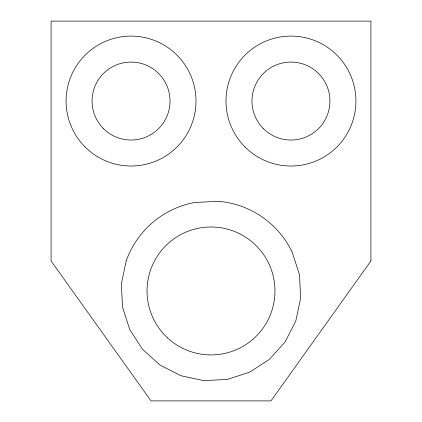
<?xml version="1.0" encoding="UTF-8"?>
<svg xmlns="http://www.w3.org/2000/svg" width="422" height="422" viewBox="0 0 422 422"><rect width="100%" height="100%" fill="white"/><g stroke="black" fill="none" stroke-linecap="round" stroke-linejoin="round"><path stroke-width="0.63" d="M126.225 260.875L121.33 283.837L122.544 307.29L129.781 329.629L142.557 349.332L160.001 365.056L180.917 375.728L203.879 380.628L227.331 379.415L249.671 372.172L269.373 359.396L285.098 341.957L295.775 321.042L300.67 298.08L299.456 274.627L292.219 252.287A89.955 89.955 0 0 0 218.121 201.289L194.669 202.502A89.955 89.955 0 0 0 126.225 260.875M370.917 260.975L270.966 400.9L151.034 400.9L51.083 260.975L51.083 21.1L370.917 21.1L370.917 260.975M245.018 146.993A64.967 64.967 0 0 0 353.71 117.87A64.967 64.967 0 0 0 274.142 38.307A64.967 64.967 0 0 0 245.018 146.993M85.107 146.993A64.967 64.967 0 0 0 193.793 117.87A64.967 64.967 0 0 0 114.23 38.307A64.967 64.967 0 0 0 85.107 146.993M103.48 128.62A38.977 38.977 0 0 0 168.695 111.144A38.977 38.977 0 0 0 120.956 63.405A38.977 38.977 0 0 0 103.48 128.62M263.397 128.62A38.977 38.977 0 0 0 328.611 111.144A38.977 38.977 0 0 0 280.867 63.405A38.977 38.977 0 0 0 263.397 128.62M167.492 337.848A63.965 63.965 0 0 0 273.361 305.19A63.965 63.965 0 0 0 192.147 229.832A63.965 63.965 0 0 0 167.492 337.848"/></g></svg>
